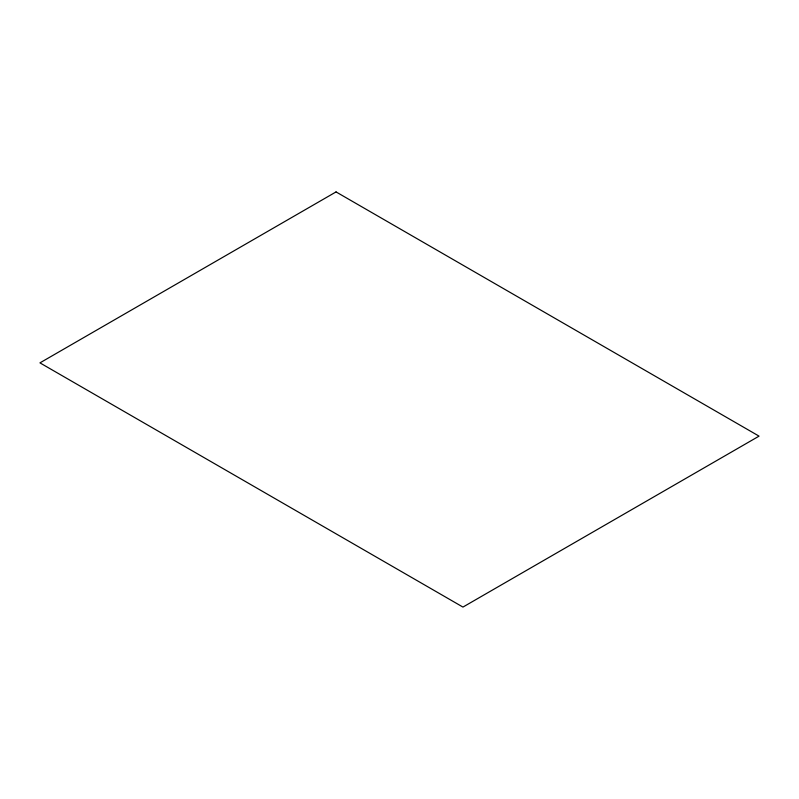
<?xml version="1.0" encoding="UTF-8"?>
<svg xmlns="http://www.w3.org/2000/svg" width="799" height="799" viewBox="0 0 799 799"><rect width="100%" height="100%" fill="white"/><g stroke="black" fill="none" stroke-linecap="round" stroke-linejoin="round"><path stroke-width="1.2" d="M336.049 191.92L39.95 362.866L462.951 607.08L759.05 436.134L336.049 191.92"/></g></svg>
